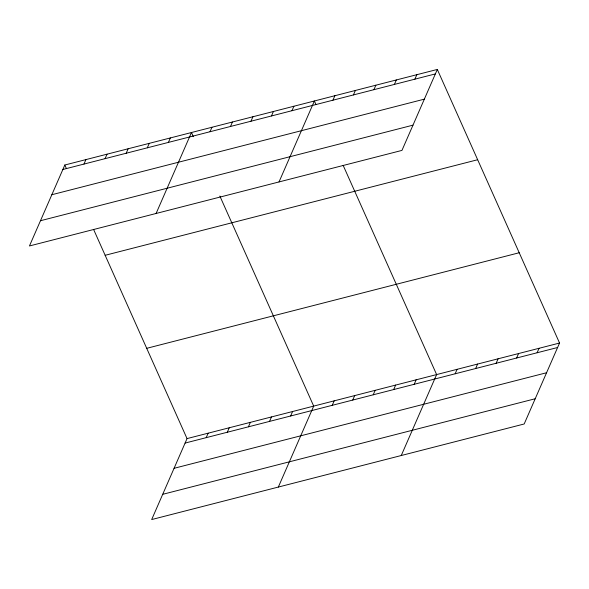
<?xml version="1.0" encoding="UTF-8"?>
<svg xmlns="http://www.w3.org/2000/svg" width="589" height="589" viewBox="0 0 589 589"><rect width="100%" height="100%" fill="white"/><g stroke="black" fill="none" stroke-linecap="round" stroke-linejoin="round"><path stroke-width="0.88" d="M64.819 165.016L29.45 245.966L401.956 150.401L437.318 69.443L64.819 165.016L66.314 168.358M83.977 164.066L85.928 159.597M105.085 158.647L107.036 154.185M126.193 153.236L128.144 148.767M147.302 147.817L149.253 143.348M168.41 142.405L170.361 137.936M156.1 213.476L191.469 132.518L193.339 136.7M210.008 131.73L211.959 127.261M230.49 126.473L232.441 122.004M250.98 121.216L252.931 116.755M271.47 115.959L273.421 111.498M291.953 110.71L293.911 106.241M279.024 181.935L314.393 100.984L315.888 104.327M332.932 100.196L334.883 95.727M93.577 229.386L187.044 438.599L151.682 519.557L524.181 423.984L559.55 343.034L437.318 69.443M353.422 94.939L355.373 90.47M206.202 437.656L208.153 433.187M373.905 89.683L375.856 85.214M227.31 432.238L229.261 427.769M394.394 84.426L396.345 79.957M248.418 426.819L250.369 422.357M414.884 79.169L416.835 74.7M269.526 421.407L271.485 416.938M290.635 415.989L292.593 411.52M278.332 487.059L313.701 406.108L219.852 196.056M332.233 405.32L334.184 400.851M352.723 400.064L354.674 395.594M373.212 394.807L375.164 390.338M393.695 389.55L395.646 385.081M414.185 384.293L416.136 379.824M401.256 455.525L436.626 374.567L343.151 165.354M455.157 373.779L457.108 369.31M475.647 368.523L477.598 364.054M496.137 363.266L498.088 358.797M516.619 358.009L518.578 353.547M537.109 352.752L539.06 348.29M62.868 169.485L435.367 73.912M51.839 194.723L424.345 99.151M40.479 220.728L412.977 125.155M105.151 255.295L477.657 159.729M146.713 348.32L519.211 252.747M187.044 438.599L559.55 343.034M185.093 443.068L557.599 347.503M174.064 468.307L546.57 372.741M162.704 494.318L535.21 398.746"/></g></svg>
